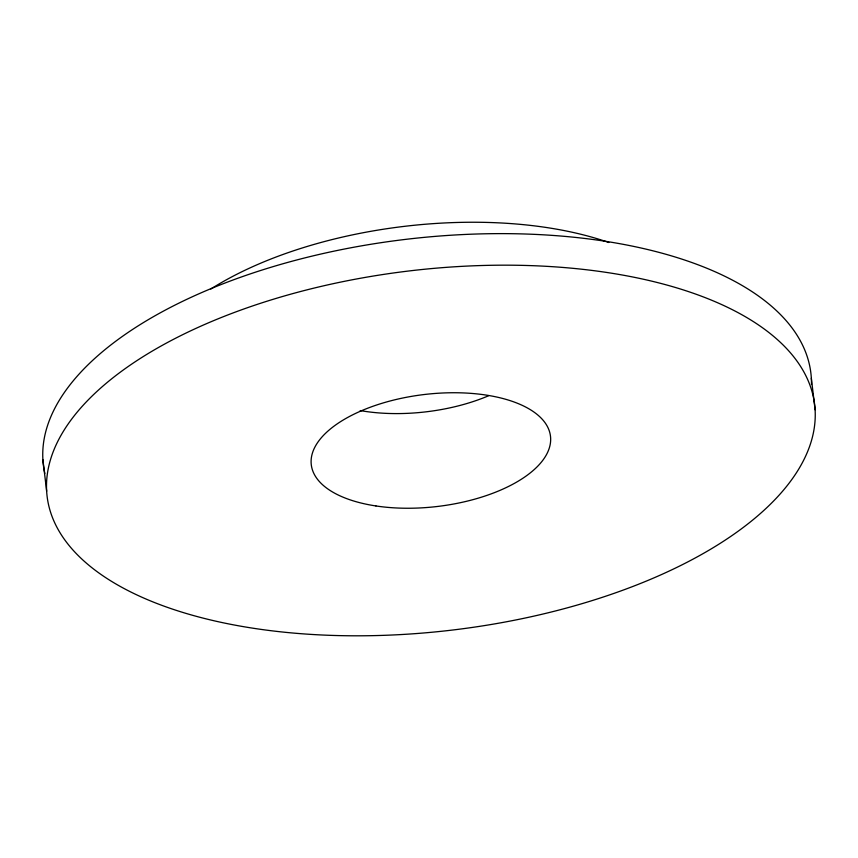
<?xml version="1.0" encoding="UTF-8"?>
<svg xmlns="http://www.w3.org/2000/svg" width="858" height="858" viewBox="0 0 858 858"><rect width="100%" height="100%" fill="white"/><g stroke="black" fill="none" stroke-linecap="round" stroke-linejoin="round"><path stroke-width="1.29" d="M811.336 378.206L815.1 409.749A386.486 180.845 -6.8 0 1 248.048 627.423A386.486 180.845 -6.8 0 1 229.494 314.296A386.486 180.845 -6.8 0 1 815.1 409.749M42.9 459.684L46.664 491.237M44.852 473.434A386.486 180.845 -6.8 0 1 408.365 239.05A386.486 180.845 -6.8 0 1 811.475 384.534M210.821 289.017A278.636 130.384 -6.8 0 1 608.848 242.514M488.459 395.817A120.442 56.36 -6.8 0 1 360.231 410.574M375.933 505.952A120.442 56.36 -6.8 0 0 550.536 436.722A120.442 56.36 -6.8 0 0 366.184 408.805A120.442 56.36 -6.8 0 0 375.933 505.952"/></g></svg>
